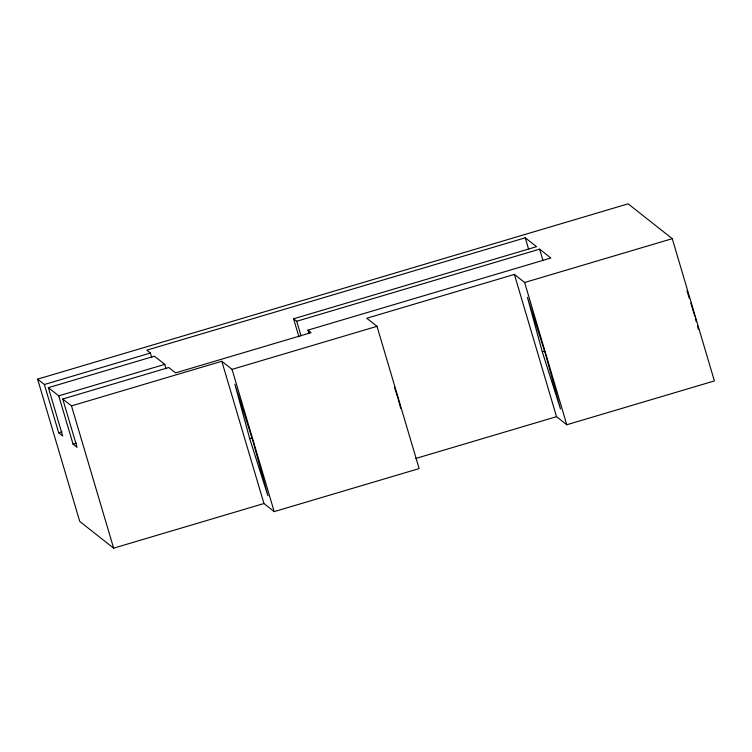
<?xml version="1.0" encoding="UTF-8"?>
<svg xmlns="http://www.w3.org/2000/svg" width="752" height="752" viewBox="0 0 752 752"><rect width="100%" height="100%" fill="white"/><g stroke="black" fill="none" stroke-linecap="round" stroke-linejoin="round"><path stroke-width="1.13" d="M263.952 503.53L113.637 548.161L79.74 521.418L37.6 379.158L628.117 203.839L672.26 238.666L714.4 380.926L566.773 424.758L556.527 416.674L514.387 274.414L366.76 318.246L377.006 326.33L419.137 468.59L274.198 511.614L263.952 503.53L221.812 361.28L71.496 405.901L62.745 399.002L168.768 367.521L175.554 372.879L311.102 332.628L307.953 330.147L550.868 258.021L539.616 249.147L296.702 321.264L293.581 318.801L536.505 246.684L525.244 237.801L146.781 350.169L150.409 353.036L151.744 357.529M37.6 379.158L44.387 384.507L150.409 353.036M44.387 384.507L58.694 432.823L62.689 435.972L48.372 387.665L154.404 356.185L164.782 364.372L166.107 368.865M48.372 387.665L58.75 395.853L164.782 364.372M221.812 361.28L232.058 369.364L377.006 326.33M514.387 274.414L524.633 282.498L672.26 238.666M58.694 432.823L62.04 431.827M58.75 395.853L73.066 444.159L76.413 443.172M249.711 438.67L234.84 384.178L253.029 441.283L267.9 495.775L249.711 438.67L251.958 438.002M542.286 351.804L527.415 297.313L545.604 354.427L560.475 408.919L542.286 351.804L544.523 351.146M415.602 458.513L556.527 416.674M73.066 444.159L77.061 447.308L62.745 399.002M686.943 290.827L689.387 298.516M690.787 302.906L694.754 316.16M394.48 387.271L397.977 398.259M539.616 249.147L542.935 260.342M525.244 237.801L528.562 249.006M524.633 282.498L566.773 424.758M307.953 330.147L308.95 333.512M296.702 321.264L301.026 335.871M293.581 318.801L298.911 336.783M232.058 369.364L274.198 511.614M71.496 405.901L113.637 548.161M695.356 318.378L696.267 321.715M697.48 326.161L698.392 329.498M398.278 399.368L400.703 408.261"/></g></svg>
